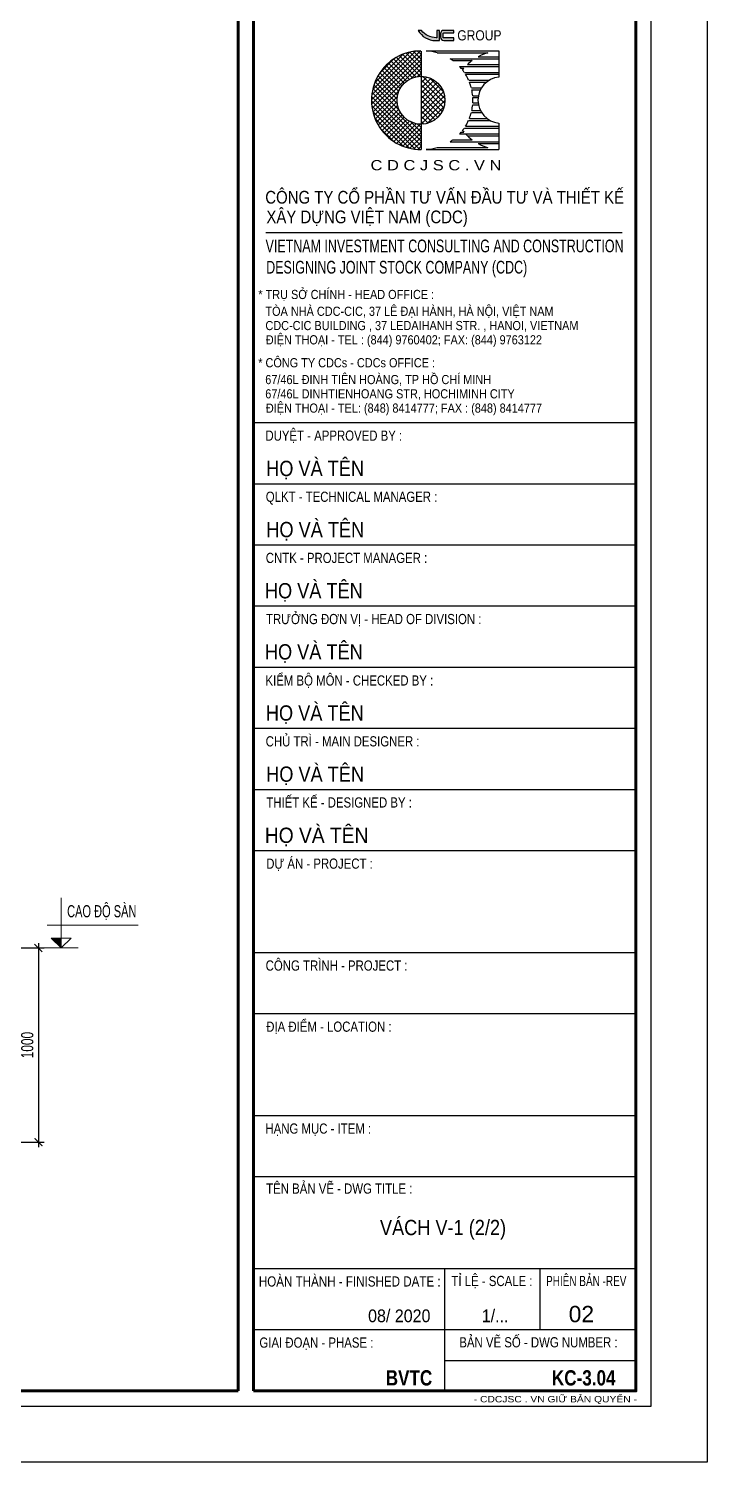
# Model space of a CAD drawing. Header units: millimetres. Extents: x -17374 to 181693, y -29783 to 15580.
# Drawn here: x 132622 to 136113, y 0 to 7380 of the extents above; entities that cross this region are included whole.
import ezdxf
from ezdxf.enums import TextEntityAlignment as Align

# ---------------------------------------------------------------- set-up
doc = ezdxf.new("R2010")
doc.units = ezdxf.units.MM
doc.header["$LTSCALE"] = 250
doc.header["$MEASUREMENT"] = 0
doc.layers.add('CDC -TEXT KHUNG', color=7, linetype='Continuous')
doc.layers.add('CDC-KHUNGTEN', color=7, linetype='Continuous')
for name, color, linetype, lineweight in [('CDC.02.DIM', 1, 'Continuous', 18), ('CDC.06.TEXT', 2, 'Continuous', 18), ('CDC.11.NOTE', 8, 'Continuous', 18)]:
    doc.layers.add(name, color=color, linetype=linetype, lineweight=lineweight)
doc.styles.add('ARIAL', font='arial.ttf', dxfattribs={"width": 0.65})
doc.styles.add('Arial_B_3', font='arialbd.ttf', dxfattribs={"width": 0.75, "height": 3})
doc.styles.add('KCS_SMTEXT', font='arial.ttf', dxfattribs={"width": 0.7})
doc.styles.add('KT CDC', font='arial.ttf', dxfattribs={"width": 0.85})
doc.dimstyles.new('KCS_DIM25', dxfattribs={"dimscale": 25, "dimtxt": 2.5, "dimasz": 1.6, "dimexe": 1.2, "dimexo": 0, "dimgap": 1, "dimtad": 1, "dimdec": 0, "dimzin": 0, "dimdsep": 46, "dimtxsty": 'KCS_SMTEXT', "dimblk": 'ARCHTICK', "dimcen": 0, "dimdle": 1, "dimclrd": 1, "dimclre": 1, "dimclrt": 2, "dimadec": 0, "dimazin": 0, "dimtfac": 1, "dimtdec": 0, "dimtix": 1, "dimtmove": 2, "dimatfit": 3, "dimfxl": 1, "dimtolj": 1, "dimtzin": 0, "dimarcsym": 0})

# ---------------------------------------------------------------- blocks, each defined once
blk = doc.blocks.new('_ArchTick')
at = {"color": 0, "linetype": 'ByBlock', "const_width": 0.15}
blk.add_lwpolyline([(-0.5, -0.5), (0.5, 0.5)], dxfattribs=at)
blk = doc.blocks.new('*D282')
at = {"layer": 'CDC.02.DIM', "color": 1, "lineweight": -2, "transparency": 16777216}
for p, q in [((132671.9, 2672.9), (132671.9, 1622.9)), ((132322.4, 2647.9), (132701.9, 2647.9)), ((132322.4, 1647.9), (132701.9, 1647.9))]:
    blk.add_line(p, q, dxfattribs=at)
at = {"layer": 'Defpoints', "color": 0, "transparency": 16777216}
for p in [(132322.4, 2647.9), (132322.4, 1647.9), (132671.9, 1647.9)]:
    blk.add_point(p, dxfattribs=at)
at = {"layer": 'CDC.02.DIM', "color": 1, "lineweight": -2, "transparency": 16777216, "xscale": 40, "yscale": 40, "zscale": 40}
for p, rotation in [((132671.9, 2647.9), 90), ((132671.9, 1647.9), 270)]:
    blk.add_blockref('_ArchTick', p, dxfattribs=dict(at, rotation=rotation))
at = {"layer": 'CDC.02.DIM', "color": 2, "transparency": 16777216, "insert": (132615, 2147.9), "char_height": 62.5, "attachment_point": 5, "rotation": 90, "style": 'KCS_SMTEXT'}
blk.add_mtext('\\A1;1000', dxfattribs=at)
blk = doc.blocks.new('LOGOmoi')
at = {"layer": 'CDC -TEXT KHUNG'}
h = blk.add_hatch(color=1, dxfattribs=at)
h.paths.add_polyline_path([(1.46, 5.45), (1.26, 5.45), (1.26, 4.88), (1.21, 4.88, -0.237912), (0.06, 5.45), (-0.2, 5.45, 0.272847), (1.14, 4.66), (1.46, 4.66)])
h.paths.add_polyline_path([(2.59, 5.45), (1.8, 5.45, 0.414214), (1.54, 5.2), (1.54, 4.92, 0.414214), (1.8, 4.66), (2.59, 4.66), (2.59, 4.87), (1.8, 4.87, -0.414214), (1.74, 4.92), (1.74, 5.2, -0.414214), (1.8, 5.25), (2.59, 5.25)])
h = blk.add_hatch(dxfattribs=at)
h.set_pattern_fill('ANSI37', color=102, scale=2.293939, angle=360, style=0)
h.set_pattern_definition([(45, (-2844.4439, 636.61023), (-0.178426552, 0.178426553), []), (135, (-2844.4439, 636.61023), (-0.178426552, -0.178426553), [])])
edge = h.paths.add_edge_path()
edge.add_arc((0.02, 0), 1.87, 90, 270)
edge.add_line((0.02, -1.88), (0.02, -3.84))
edge.add_line((0.02, -3.84), (-0.17, -3.84))
edge.add_line((-0.17, -3.84), (-0.36, -3.83))
edge.add_line((-0.36, -3.83), (-0.55, -3.8))
edge.add_line((-0.55, -3.8), (-0.73, -3.77))
edge.add_line((-0.73, -3.77), (-0.92, -3.73))
edge.add_line((-0.92, -3.73), (-1.1, -3.68))
edge.add_line((-1.1, -3.68), (-1.28, -3.62))
edge.add_line((-1.28, -3.62), (-1.45, -3.55))
edge.add_line((-1.45, -3.55), (-1.63, -3.48))
edge.add_line((-1.63, -3.48), (-1.79, -3.39))
edge.add_line((-1.79, -3.39), (-1.96, -3.3))
edge.add_line((-1.96, -3.3), (-2.12, -3.2))
edge.add_line((-2.12, -3.2), (-2.27, -3.09))
edge.add_line((-2.27, -3.09), (-2.42, -2.97))
edge.add_line((-2.42, -2.97), (-2.56, -2.85))
edge.add_line((-2.56, -2.85), (-2.7, -2.72))
edge.add_line((-2.7, -2.72), (-2.83, -2.58))
edge.add_line((-2.83, -2.58), (-2.95, -2.44))
edge.add_line((-2.95, -2.44), (-3.07, -2.29))
edge.add_line((-3.07, -2.29), (-3.18, -2.14))
edge.add_line((-3.18, -2.14), (-3.28, -1.98))
edge.add_line((-3.28, -1.98), (-3.37, -1.81))
edge.add_line((-3.37, -1.81), (-3.46, -1.64))
edge.add_line((-3.46, -1.64), (-3.53, -1.47))
edge.add_line((-3.53, -1.47), (-3.6, -1.3))
edge.add_line((-3.6, -1.3), (-3.66, -1.12))
edge.add_line((-3.66, -1.12), (-3.71, -0.93))
edge.add_line((-3.71, -0.93), (-3.75, -0.75))
edge.add_line((-3.75, -0.75), (-3.79, -0.56))
edge.add_line((-3.79, -0.56), (-3.81, -0.38))
edge.add_line((-3.81, -0.38), (-3.82, -0.19))
edge.add_line((-3.82, -0.19), (-3.83, 0))
edge.add_line((-3.83, 0), (-3.82, 0.19))
edge.add_line((-3.82, 0.19), (-3.81, 0.38))
edge.add_line((-3.81, 0.38), (-3.79, 0.56))
edge.add_line((-3.79, 0.56), (-3.75, 0.75))
edge.add_line((-3.75, 0.75), (-3.71, 0.93))
edge.add_line((-3.71, 0.93), (-3.66, 1.12))
edge.add_line((-3.66, 1.12), (-3.6, 1.3))
edge.add_line((-3.6, 1.3), (-3.53, 1.47))
edge.add_line((-3.53, 1.47), (-3.46, 1.64))
edge.add_line((-3.46, 1.64), (-3.37, 1.81))
edge.add_line((-3.37, 1.81), (-3.28, 1.98))
edge.add_line((-3.28, 1.98), (-3.18, 2.14))
edge.add_line((-3.18, 2.14), (-3.07, 2.29))
edge.add_line((-3.07, 2.29), (-2.95, 2.44))
edge.add_line((-2.95, 2.44), (-2.83, 2.58))
edge.add_line((-2.83, 2.58), (-2.7, 2.72))
edge.add_line((-2.7, 2.72), (-2.56, 2.85))
edge.add_line((-2.56, 2.85), (-2.42, 2.97))
edge.add_line((-2.42, 2.97), (-2.27, 3.09))
edge.add_line((-2.27, 3.09), (-2.12, 3.2))
edge.add_line((-2.12, 3.2), (-1.96, 3.3))
edge.add_line((-1.96, 3.3), (-1.79, 3.39))
edge.add_line((-1.79, 3.39), (-1.63, 3.48))
edge.add_line((-1.63, 3.48), (-1.45, 3.55))
edge.add_line((-1.45, 3.55), (-1.28, 3.62))
edge.add_line((-1.28, 3.62), (-1.1, 3.68))
edge.add_line((-1.1, 3.68), (-0.92, 3.73))
edge.add_line((-0.92, 3.73), (-0.73, 3.77))
edge.add_line((-0.73, 3.77), (-0.55, 3.8))
edge.add_line((-0.55, 3.8), (-0.36, 3.83))
edge.add_line((-0.36, 3.83), (-0.17, 3.84))
edge.add_line((-0.17, 3.84), (0.02, 3.84))
edge.add_line((0.02, 3.84), (0.02, 1.87))
h = blk.add_hatch(dxfattribs=at)
h.set_pattern_fill('ANSI37', color=1, scale=2.293939, angle=360, style=0)
h.set_pattern_definition([(45, (-486.53502, -144.21504), (-0.20275745, 0.20275745), []), (135, (-486.53502, -144.21504), (-0.20275745, -0.20275745), [])])
h.paths.add_polyline_path([(0.02, 1.87), (0.02, -1.81), (0.02, -1.88, 0.414214), (1.89, 0, 0.414214)])
at = {"layer": 'CDC -TEXT KHUNG', "color": 102}
for p, q in [((0.02, 3.84), (0.02, -1.81)), ((0.42, 3.85), (6.1, 3.85)), ((1.28, 3.7), (5.24, 3.7)), ((4.47, 3.39), (6.1, 3.39)), ((6.1, 3.85), (6.1, 1.81)), ((2.3, 3.24), (6.1, 3.24)), ((2.51, 3.09), (4.01, 3.09)), ((3.03, 2.63), (6.1, 2.63)), ((3.16, 2.49), (3.36, 2.49)), ((3.64, 2.78), (6.1, 2.78)), ((3.4, 2.17), (6.1, 2.17)), ((3.49, 2.03), (6.1, 2.03)), ((3.74, 1.57), (5.37, 1.57)), ((3.8, 1.42), (5.15, 1.42)), ((3.95, 0.96), (4.75, 0.96)), ((3.98, 0.81), (4.66, 0.81)), ((4.05, 0.35), (4.51, 0.35)), ((4.06, 0.2), (4.49, 0.2)), ((3.95, -0.96), (4.75, -0.96)), ((3.98, -0.81), (4.66, -0.81)), ((4.05, -0.35), (4.51, -0.35)), ((4.06, -0.2), (4.49, -0.2)), ((0.02, -1.81), (0.02, -3.84)), ((3.4, -2.17), (6.1, -2.17)), ((3.49, -2.03), (6.1, -2.03)), ((3.74, -1.57), (5.37, -1.57)), ((3.8, -1.42), (5.15, -1.42)), ((6.1, -1.79), (6.1, -3.84)), ((2.3, -3.24), (6.1, -3.24)), ((2.51, -3.09), (4.01, -3.09)), ((3.03, -2.63), (6.1, -2.63)), ((3.16, -2.49), (3.36, -2.49)), ((3.64, -2.78), (6.1, -2.78)), ((0.01, -3.84), (0.02, -3.84)), ((0.42, -3.84), (6.1, -3.84)), ((1.28, -3.7), (5.24, -3.7)), ((4.47, -3.39), (6.1, -3.39))]:
    blk.add_line(p, q, dxfattribs=at)
at = {"layer": 'CDC -TEXT KHUNG'}
blk.add_line((3.78, 1.21), (3.78, 1.21), dxfattribs=at)
at = {"layer": 'CDC -TEXT KHUNG', "color": 1}
for points in [[(1.46, 5.45), (1.26, 5.45), (1.26, 4.88), (1.21, 4.88, -0.237912), (0.06, 5.45), (-0.2, 5.45, 0.272847), (1.14, 4.66), (1.46, 4.66)], [(2.59, 5.45), (1.8, 5.45, 0.414214), (1.54, 5.2), (1.54, 4.92, 0.414214), (1.8, 4.66), (2.59, 4.66), (2.59, 4.87), (1.8, 4.87, -0.414214), (1.74, 4.92), (1.74, 5.2, -0.414214), (1.8, 5.25), (2.59, 5.25)]]:
    blk.add_lwpolyline(points, format="xyb", close=True, dxfattribs=at)
at = {"layer": 'CDC -TEXT KHUNG', "color": 102}
blk.add_circle((0.02, 0), 1.87, dxfattribs=at)
blk.add_arc((0, 0), 3.85, 89.7449, 270.2551, dxfattribs=at)
at = {"layer": 'CDC -TEXT KHUNG', "color": 112}
blk.add_ellipse((0.22, 0), major_axis=(-2.72, 2.72), ratio=1, start_param=-1.064136, end_param=-0.838054, dxfattribs=at)
at = {"layer": 'CDC -TEXT KHUNG', "color": 102}
for centre, major_axis, start_param, end_param in [((6.3, 0), (2.72, 2.72), 1.064136, 1.278853), ((0.22, 0), (-2.72, 2.72), -1.423028, -1.355019), ((0.22, 0), (2.72, 2.72), 6.199614, 6.251308), ((6.3, 0), (-2.72, 2.72), 0.083571, 0.124553), ((0.22, 0), (-2.72, 2.72), 4.527318, 4.587836), ((6.3, 0), (-2.72, 2.72), -0.147768, -0.022458), ((0.22, 0), (-2.72, 2.72), 4.346177, 4.481253), ((0.22, 0), (-2.72, 2.72), 4.178765, 4.304301), ((6.27, 0.01), (1.28, 1.28), 0.884906, 3.827483), ((0.22, 0), (2.72, 2.72), 5.589142, 5.7099), ((0.22, 0), (2.72, 2.72), 5.445131, 5.550443), ((0.22, 0), (-2.72, 2.72), 3.549681, 3.675216), ((0.22, 0), (-2.72, 2.72), 3.714878, 3.835636), ((0.22, 0), (2.72, 2.72), 4.836942, 4.89746), ((0.22, 0), (2.72, 2.72), 4.943525, 5.078601), ((0.22, 0), (-2.72, 2.72), 2.925816, 2.993825), ((0.22, 0), (-2.72, 2.72), 3.17347, 3.225164), ((6.3, 0), (-2.72, 2.72), 1.446243, 1.487225), ((6.3, 0), (-2.72, 2.72), 1.538919, 1.718564), ((0.22, 0.01), (2.72, 2.72), 3.979647, 4.205729), ((6.3, 0), (2.72, 2.72), 3.433536, 3.648253)]:
    blk.add_ellipse(centre, major_axis=major_axis, ratio=1, start_param=start_param, end_param=end_param, dxfattribs=at)
at = {"layer": 'CDC -TEXT KHUNG', "color": 1, "style": 'KT CDC', "width": 0.85}
blk.add_text('GROUP', height=0.792, dxfattribs=at).set_placement((2.85, 4.67))
at = {"layer": 'CDC -TEXT KHUNG', "color": 102, "style": 'KT CDC', "width": 1.15}
blk.add_text('C D C J S C . V N', height=0.8, dxfattribs=at).set_placement((-3.92, -5.47))
blk = doc.blocks.new('Khung tên chuẩn')
at = {"layer": 'CDC-KHUNGTEN', "color": 6}
blk.add_line((75439, 24136), (82433, 24136), dxfattribs=at)
at = {"layer": 'CDC-KHUNGTEN', "color": 6, "lineweight": 25}
for p, q in [((82700, 20400), (75200, 20400)), ((82700, 19200), (75200, 19200)), ((82700, 18000), (75200, 18000)), ((82700, 16800), (75200, 16800)), ((82700, 15600), (75200, 15600)), ((82700, 14400), (75200, 14400)), ((82700, 13200), (75200, 13200)), ((82700, 12000), (75200, 12000)), ((82700, 10000), (75200, 10000)), ((82700, 8800), (75200, 8800)), ((82700, 6800), (75200, 6800)), ((82700, 5600), (75200, 5600)), ((82700, 3800), (75200, 3800)), ((78950, 1400), (78950, 3800)), ((80825, 2600), (80825, 3800)), ((82700, 2600), (75200, 2600)), ((78950, 2000), (82700, 2000))]:
    blk.add_line(p, q, dxfattribs=at)
at = {"layer": 'CDC-KHUNGTEN', "color": 8}
blk.add_lwpolyline([(75096, 1100), (83000, 1100), (83000, 58300), (3000, 58300), (3000, 1100), (75096, 1100)], dxfattribs=at)
at = {"layer": 'CDC-KHUNGTEN', "color": 255, "lineweight": 60}
blk.add_lwpolyline([(74900, 1400), (74900, 58000), (3300, 58000), (3300, 1400), (74900, 1400)], close=True, dxfattribs=at)
blk.add_lwpolyline([(75200, 1400), (82700, 1400), (82700, 58000), (75200, 58000), (75200, 1400)], dxfattribs=at)
at = {"layer": 'Defpoints', "color": 1, "ltscale": 0.2}
blk.add_lwpolyline([(0, 0), (0, 59400), (84100, 59400), (84100, 0), (0, 0)], close=True, dxfattribs=at)
at = {"layer": 'CDC-KHUNGTEN', "xscale": 251.3908497502836, "yscale": 251.3908497502836, "zscale": 251.3908497502836}
blk.add_blockref('LOGOmoi', (78480, 26732), dxfattribs=at)
at = {"layer": 'CDC -TEXT KHUNG', "color": 7, "style": 'Arial_B_3', "width": 0.8}
blk.add_text('BVTC', height=300, dxfattribs=at).set_placement((78705, 1508), align=Align.RIGHT)
at = {"layer": 'CDC -TEXT KHUNG', "color": 6, "style": 'KT CDC', "width": 1.15}
blk.add_text('- CDCJSC . VN GIỮ BẢN QUYỂN -', height=125.69, dxfattribs=at).set_placement((79519, 1177))
at = {"layer": 'CDC-KHUNGTEN', "color": 6}
for s, height, style, width, p in [('CÔNG TY CỔ PHẦN TƯ VẤN ÐẦU TƯ VÀ THIẾT KẾ', 250, 'KT CDC', 0.84, (75430, 24703)), ('XÂY DỰNG VIỆT NAM (CDC)', 250, 'KT CDC', 0.84, (75452, 24317)), ('VIETNAM INVESTMENT CONSULTING AND CONSTRUCTION ', 250, 'KT CDC', 0.7, (75436, 23747)), ('DESIGNING JOINT STOCK COMPANY (CDC)', 250, 'KT CDC', 0.7, (75448, 23330)), ('* TRỤ SỞ CHÍNH - HEAD OFFICE :', 180, 'KT CDC', 0.85, (75294, 22830)), ('TÒA NHÀ CDC-CIC, 37 LÊ ĐẠI HÀNH, HÀ NỘI, VIỆT NAM', 180, 'KT CDC', 0.85, (75433, 22500)), ('CDC-CIC BUILDING , 37 LEDAIHANH STR. , HANOI, VIETNAM', 180, 'KT CDC', 0.85, (75433, 22220)), ('ĐIỆN THOẠI - TEL : (844) 9760402; FAX: (844) 9763122', 180, 'KT CDC', 0.85, (75441, 21940)), ('* CÔNG TY CDCs - CDCs OFFICE :', 180, 'KT CDC', 0.85, (75292, 21490)), ('67/46L ĐINH TIÊN HOÀNG, TP HỒ CHÍ MINH', 180, 'KT CDC', 0.85, (75430, 21160)), ('67/46L DINHTIENHOANG STR, HOCHIMINH CITY', 180, 'KT CDC', 0.85, (75430, 20880)), ('ĐIỆN THOẠI - TEL: (848) 8414777; FAX : (848) 8414777', 180, 'KT CDC', 0.85, (75442, 20600)), ('DUYỆT - APPROVED BY :', 200, 'ARIAL', 0.8, (75433, 20050)), ('QLKT - TECHNICAL MANAGER :', 200, 'ARIAL', 0.8, (75440, 18850)), ('CNTK - PROJECT MANAGER :', 200, 'ARIAL', 0.8, (75440, 17650)), ('TRƯỞNG ĐƠN VỊ - HEAD OF DIVISION :', 200, 'ARIAL', 0.8, (75445, 16450)), ('KIỂM BỘ MÔN - CHECKED BY :', 200, 'ARIAL', 0.8, (75434, 15244)), ('CHỦ TRÌ - MAIN DESIGNER :', 200, 'ARIAL', 0.8, (75438, 14050)), ('THIẾT KẾ - DESIGNED BY :', 200, 'ARIAL', 0.8, (75450, 12850)), ('DỰ ÁN - PROJECT :  ', 200, 'ARIAL', 0.8, (75449, 11650)), ('CÔNG TRÌNH - PROJECT :  ', 200, 'ARIAL', 0.8, (75438, 9650)), ('ĐỊA ĐIỂM - LOCATION :', 200, 'ARIAL', 0.8, (75449, 8450)), ('HẠNG MỤC - ITEM : ', 200, 'ARIAL', 0.8, (75433, 6450)), ('TÊN BẢN VẼ - DWG TITLE :', 200, 'ARIAL', 0.8, (75448, 5273)), ('TỈ LỆ - SCALE :', 200, 'ARIAL', 0.8, (79082, 3459)), ('PHIÊN BẢN -REV', 200, 'ARIAL', 0.7, (80938, 3459)), ('GIAI ĐOẠN - PHASE :', 200, 'ARIAL', 0.8, (75315, 2250)), ('BẢN VẼ SỐ - DWG NUMBER :', 200, 'ARIAL', 0.8, (79236, 2256))]:
    blk.add_text(s, height=height, dxfattribs=dict(at, style=style, width=width)).set_placement(p)
at = {"layer": 'CDC-KHUNGTEN', "color": 7}
for style, width, p in [('KT CDC', 0.85, (75448, 19356)), ('KT CDC', 0.85, (75450, 18156)), ('KT CDC', 0.85, (75423, 16956)), ('KT CDC', 0.85, (75423, 15756)), ('KT CDC', 0.85, (75442, 14556)), ('KT CDC', 0.85, (75448, 13356)), ('ARIAL', 0.9, (75421, 12156))]:
    blk.add_text('HỌ VÀ TÊN', height=300, dxfattribs=dict(at, style=style, width=width)).set_placement(p)
at = {"layer": 'CDC-KHUNGTEN', "color": 6, "style": 'ARIAL', "width": 0.814645}
blk.add_text('HOÀN THÀNH - FINISHED DATE :', height=200, dxfattribs=at).set_placement((75304, 3450), (78870, 3450), align=Align.FIT)
at = {"layer": 'CDC-KHUNGTEN', "color": 7, "style": 'ARIAL', "width": 0.9}
for s, p in [('08/ 2020', (78670, 2750)), ('1/...', (80200, 2750))]:
    blk.add_text(s, height=250, dxfattribs=at).set_placement(p, align=Align.RIGHT)
at = {"layer": 'CDC-KHUNGTEN', "color": 7, "style": 'KT CDC'}
blk.add_text('02', height=320, dxfattribs=at).set_placement((81879, 2750), align=Align.RIGHT)

msp = doc.modelspace()

# ---------------------------------------------------------------- linework, layer by layer
at = {"layer": 'CDC.11.NOTE', "color": 1, "linetype": 'ByBlock'}
for p, q in [((132789.17, 2647.86, 0), (132789.17, 2906.05, 0)), ((133185.69, 2765.56, 0), (132716.66, 2765.56, 0)), ((132839.9, 2698.59, 0), (132738.44, 2698.59, 0)), ((132789.17, 2647.86, 0), (132738.44, 2698.59, 0)), ((132789.17, 2647.86, 0), (132839.9, 2698.59, 0)), ((132876.47, 2647.86, 0), (132701.87, 2647.86, 0))]:
    msp.add_line(p, q, dxfattribs=at)
at = {"layer": 'CDC.11.NOTE', "color": 1}
msp.add_solid([(132738.44, 2698.59, 0), (132789.17, 2647.86, 0), (132789.17, 2698.59, 0)], dxfattribs=at)

# ---------------------------------------------------------------- block references
at = {"xscale": 0.2622917978515034, "yscale": 0.2622917978515034, "zscale": 0.2622917978515034}
msp.add_blockref('Khung tên chuẩn', (114054.41, 0), dxfattribs=at)

# ---------------------------------------------------------------- texts
at = {"layer": 'CDC -TEXT KHUNG', "color": 6, "style": 'ARIAL', "width": 0.85}
msp.add_text('VÁCH V-1 (2/2)', height=78.69, dxfattribs=at).set_placement((134753.46, 1169.41), align=Align.CENTER)
at = {"layer": 'CDC -TEXT KHUNG', "style": 'Arial_B_3', "width": 0.8}
msp.add_text('KC-3.04', height=78.688, dxfattribs=at).set_placement((135641.03, 395.49), align=Align.RIGHT)
at = {"layer": 'CDC.06.TEXT', "style": 'KCS_SMTEXT', "width": 0.65}
msp.add_text('CAO ĐỘ SÀN', height=62.5, dxfattribs=at).set_placement((132997.93, 2805.56, 0), align=Align.CENTER)

# ---------------------------------------------------------------- dimensions: what is measured, and where the dimension line sits
at = {"layer": 'CDC.02.DIM'}
dim = msp.add_linear_dim(base=(132671.87, 1647.86, 0), p1=(132322.36, 2647.86, 0), p2=(132322.36, 1647.86, 0), angle=90, dimstyle='KCS_DIM25', dxfattribs=at)
dim.commit()
dim.dimension.update_dxf_attribs({"geometry": '*D282', "text_midpoint": (132614.96, 2147.86, 0)})

doc.saveas('drawing.dxf')
